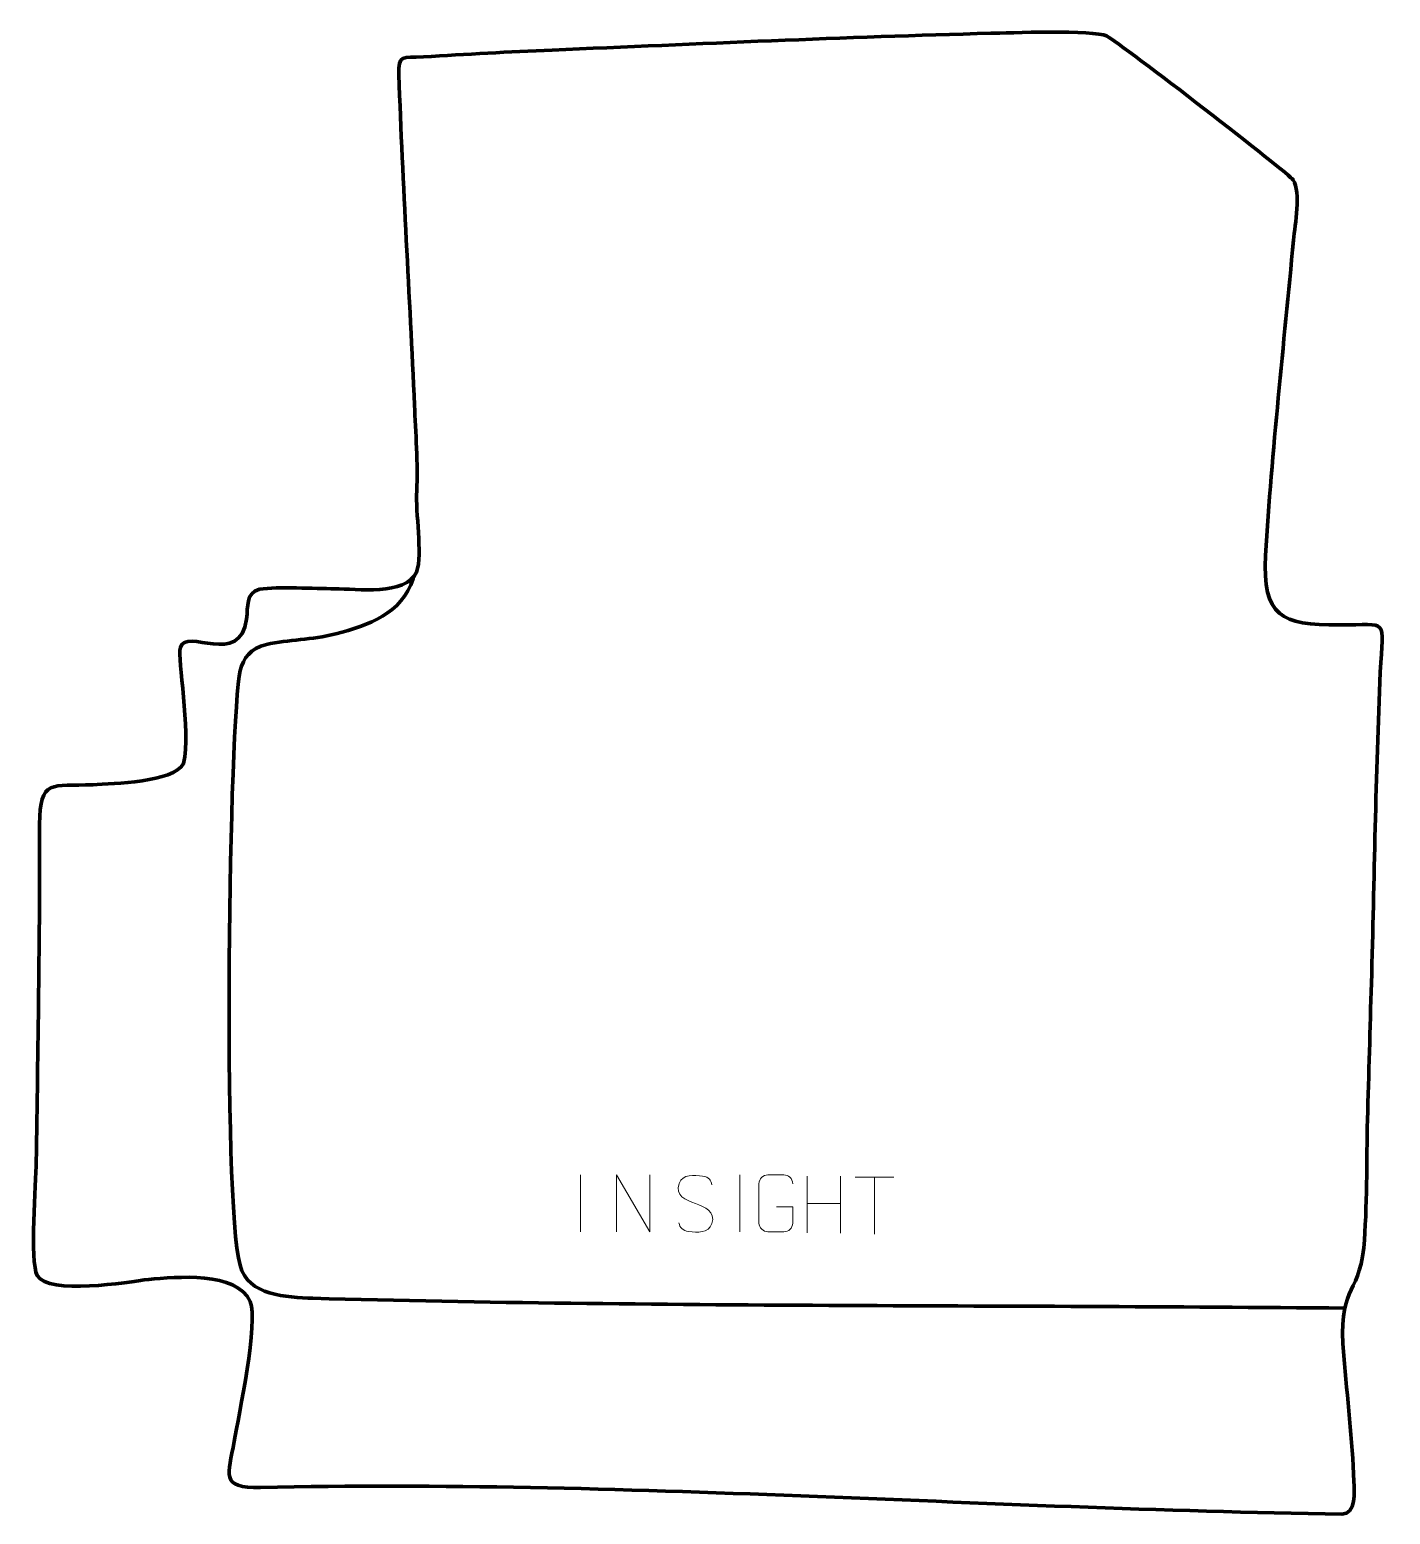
# Model space of a CAD drawing. Header units: millimetres. Extents: x -317 to 281, y -253 to 400.
import ezdxf

# ---------------------------------------------------------------- set-up
doc = ezdxf.new("R2010")
doc.units = ezdxf.units.MM
doc.header["$MEASUREMENT"] = 0
doc.layers.add('layer 2', color=7, linetype='Continuous')
doc.layers.add('layer 3', color=7, linetype='Continuous')

msp = doc.modelspace()

# ---------------------------------------------------------------- linework, layer by layer
at = {"layer": 'layer 2', "color": 142, "lineweight": 158}
msp.add_open_spline([(260.6725, -162.0959), (109.7451, -160.5834), (-41.7274, -161.8076), (-192.4853, -157.7694), (-192.4853, -157.7694), (-204.2421, -157.0888), (-220.8289, -156.8612), (-224.5167, -143.273), (-224.5167, -143.273), (-232.4048, -114.2078), (-229.3137, 97.4721), (-224.4173, 117.975), (-224.4173, 117.975), (-223.1223, 123.3975), (-219.9854, 127.732), (-212.9439, 129.4071), (-212.9439, 129.4071), (-203.1261, 131.7428), (-193.107, 131.3521), (-182.4776, 134.1313), (-182.4776, 134.1313), (-167.7949, 137.9703), (-153.7209, 142.7848), (-148.4796, 158.4251), (-148.4796, 158.4251), (-148.4796, 158.4251), (-148.3027, 159.111), (-148.3027, 159.111)], degree=3, knots=[0, 0, 0, 0, 0.125, 0.125, 0.125, 0.125, 0.25, 0.25, 0.25, 0.25, 0.375, 0.375, 0.375, 0.375, 0.5, 0.5, 0.5, 0.5, 0.625, 0.625, 0.625, 0.625, 0.75, 0.75, 0.75, 0.75, 1, 1, 1, 1], dxfattribs=at)
at = {"layer": 'layer 2', "color": 250, "lineweight": 9}
for points in [[(-74.9743, -103.5672), (-74.9743, -103.5672), (-74.9743, -128.5413), (-74.9743, -128.5413)], [(-4.9743, -103.5672), (-4.9743, -103.5672), (-4.9743, -128.5413), (-4.9743, -128.5413)], [(24.596, -104.1722), (24.596, -104.1722), (24.596, -128.9497), (24.596, -128.9497)], [(39.2393, -104.1722), (39.2393, -104.1722), (39.2393, -129.1257), (39.2393, -129.1257)], [(45.6491, -104.601), (45.6491, -104.601), (62.6363, -104.601), (62.6363, -104.601)], [(54.1429, -129.531), (54.1429, -129.531), (54.1429, -104.5775), (54.1429, -104.5775)], [(24.596, -116.0545), (24.596, -116.0545), (39.2393, -116.0541), (39.2393, -116.0541)]]:
    msp.add_open_spline(points, degree=3, dxfattribs=at)
for points, knots in [([(-59.1991, -128.5273), (-59.1991, -128.5273), (-59.1991, -103.5738), (-59.1991, -103.5738), (-59.1991, -103.5738), (-59.1991, -103.5738), (-44.5443, -128.5273), (-44.5443, -128.5273), (-44.5443, -128.5273), (-44.5443, -128.5273), (-44.5443, -103.5738), (-44.5443, -103.5738)], [0, 0, 0, 0, 0.25, 0.25, 0.25, 0.25, 0.5, 0.5, 0.5, 0.5, 1, 1, 1, 1]), ([(-24.5443, -116.0505), (-28.7926, -114.5801), (-33.7007, -112.7843), (-31.6956, -107.264), (-31.6956, -107.264), (-30.1921, -103.1241), (-24.9785, -103.5126), (-21.3749, -104.1137), (-21.3749, -104.1137), (-18.5143, -104.5909), (-17.6496, -105.8041), (-17.339, -107.8882)], [0, 0, 0, 0, 0.25, 0.25, 0.25, 0.25, 0.5, 0.5, 0.5, 0.5, 1, 1, 1, 1]), ([(11.0619, -117.5449), (11.0619, -117.5449), (18.23, -117.5449), (18.23, -117.5449), (18.23, -117.5449), (18.23, -117.5449), (18.23, -124.713), (18.23, -124.713), (18.23, -124.713), (18.0903, -127.0364), (16.4131, -128.516), (14.2653, -128.5268), (14.2653, -128.5268), (11.9335, -128.5264), (9.6015, -128.5264), (7.27, -128.5268), (7.27, -128.5268), (5.3451, -128.6322), (3.3729, -126.7477), (3.3841, -124.7304), (3.3841, -124.7304), (3.3845, -118.9603), (3.3845, -113.1906), (3.3841, -107.4213), (3.3841, -107.4213), (3.3883, -105.2832), (5.1351, -103.564), (7.2874, -103.5774), (7.2874, -103.5774), (9.6131, -103.5774), (11.9392, -103.5774), (14.2653, -103.5774), (14.2653, -103.5774), (16.212, -103.542), (18.2034, -105.0335), (18.23, -107.4712)], [0, 0, 0, 0, 0.1, 0.1, 0.1, 0.1, 0.2, 0.2, 0.2, 0.2, 0.3, 0.3, 0.3, 0.3, 0.4, 0.4, 0.4, 0.4, 0.5, 0.5, 0.5, 0.5, 0.6, 0.6, 0.6, 0.6, 0.7, 0.7, 0.7, 0.7, 0.8, 0.8, 0.8, 0.8, 1, 1, 1, 1]), ([(-24.5443, -116.0506), (-20.5257, -117.6973), (-15.4962, -119.5856), (-17.3302, -124.9459), (-17.3302, -124.9459), (-18.79, -129.2123), (-23.7008, -128.9556), (-27.4269, -128.4009), (-27.4269, -128.4009), (-30.1769, -127.9911), (-31.3978, -126.7776), (-31.7758, -124.6654)], [0, 0, 0, 0, 0.25, 0.25, 0.25, 0.25, 0.5, 0.5, 0.5, 0.5, 1, 1, 1, 1])]:
    msp.add_open_spline(points, degree=3, knots=knots, dxfattribs=at)
at = {"layer": 'layer 3', "color": 242, "lineweight": 158}
msp.add_open_spline([(105.1528, 397.9472), (112.0964, 398.1097), (150.9075, 399.5296), (156.0486, 396.7797), (156.0486, 396.7797), (162.6119, 393.2688), (236.4349, 336.0696), (237.9456, 333.5907), (237.9456, 333.5907), (241.4777, 327.7954), (238.7853, 314.1808), (238.1259, 307.1271), (238.1259, 307.1271), (233.8196, 261.0863), (228.7115, 214.683), (225.7974, 168.562), (225.7974, 168.562), (224.6463, 141.744), (232.4194, 138.0163), (258.2565, 138.0342), (258.2565, 138.0342), (280.6359, 138.0498), (277.3474, 141.6811), (276.2534, 117.2918), (276.2534, 117.2918), (274.2232, 72.0346), (273.6322, 26.0732), (272.3335, -19.2812), (272.3335, -19.2812), (271.7589, -39.2774), (271.1844, -59.2737), (270.6098, -79.2699), (270.6098, -79.2699), (270.1313, -97.271), (270.5646, -117.8892), (268.956, -135.5418), (268.956, -135.5418), (266.5365, -157.5899), (257.4363, -152.2002), (260.2195, -183.0674), (260.2195, -183.0674), (261.787, -201.141), (263.9219, -220.242), (264.6759, -238.2749), (264.6759, -238.2749), (264.8533, -242.5188), (265.72, -252.6579), (259.3925, -252.5676), (259.3925, -252.5676), (100.9369, -250.3056), (-57.635, -237.3782), (-215.4988, -240.8655), (-215.4988, -240.8655), (-233.6289, -241.266), (-229.6053, -235.2082), (-227.1431, -220.6986), (-227.1431, -220.6986), (-225.0692, -209.3128), (-216.3115, -167.858), (-220.0565, -159.2412), (-220.0565, -159.2412), (-225.9172, -145.7561), (-252.7305, -148.4474), (-264.6272, -149.4619), (-264.6272, -149.4619), (-273.733, -150.5894), (-308.7391, -156.6367), (-313.5889, -147.7391), (-313.5889, -147.7391), (-316.9013, -141.6621), (-314.2211, -106.9208), (-314.031, -97.7957), (-314.031, -97.7957), (-313.315, -48.2614), (-312.418, 0.8863), (-312.5644, 50.451), (-312.5644, 50.451), (-312.3832, 70.6375), (-307.4816, 67.0308), (-289.0761, 67.866), (-289.0761, 67.866), (-280.2437, 68.3171), (-253.8041, 68.8736), (-249.3109, 77.103), (-249.3109, 77.103), (-246.1424, 92.009), (-252.1021, 123.1412), (-250.7469, 128.123), (-250.7469, 128.123), (-248.3012, 137.1136), (-224.3775, 119.2512), (-221.6404, 140.6312), (-221.6404, 140.6312), (-220.9179, 146.2748), (-222.214, 151.8593), (-215.9541, 153.7447), (-215.9541, 153.7447), (-207.7042, 154.9532), (-192.0108, 153.9113), (-182.8173, 153.962), (-182.8173, 153.962), (-173.432, 153.8034), (-151.763, 150.9525), (-146.9647, 161.1821), (-146.9647, 161.1821), (-144.2687, 169.4706), (-147.5537, 187.3745), (-146.9404, 196.9917), (-146.9404, 196.9917), (-146.347, 208.0682), (-147.4317, 223.2654), (-147.9157, 234.5052), (-147.9157, 234.5052), (-150.0152, 282.9185), (-153.1613, 331.2847), (-154.7423, 379.7208), (-154.7423, 379.7208), (-155.0394, 388.8235), (-153.3453, 387.0758), (-144.0067, 387.6172), (-144.0067, 387.6172), (-125.1584, 388.71), (-106.3382, 389.8012), (-87.4732, 390.603), (-87.4732, 390.603), (-23.2718, 393.26), (40.913, 396.3323), (105.1528, 397.9472)], degree=3, knots=[0, 0, 0, 0, 0.03030303, 0.03030303, 0.03030303, 0.03030303, 0.06060606, 0.06060606, 0.06060606, 0.06060606, 0.09090909, 0.09090909, 0.09090909, 0.09090909, 0.12121212, 0.12121212, 0.12121212, 0.12121212, 0.15151515, 0.15151515, 0.15151515, 0.15151515, 0.18181818, 0.18181818, 0.18181818, 0.18181818, 0.21212121, 0.21212121, 0.21212121, 0.21212121, 0.24242424, 0.24242424, 0.24242424, 0.24242424, 0.27272727, 0.27272727, 0.27272727, 0.27272727, 0.3030303, 0.3030303, 0.3030303, 0.3030303, 0.33333333, 0.33333333, 0.33333333, 0.33333333, 0.36363636, 0.36363636, 0.36363636, 0.36363636, 0.39393939, 0.39393939, 0.39393939, 0.39393939, 0.42424242, 0.42424242, 0.42424242, 0.42424242, 0.45454545, 0.45454545, 0.45454545, 0.45454545, 0.48484848, 0.48484848, 0.48484848, 0.48484848, 0.51515152, 0.51515152, 0.51515152, 0.51515152, 0.54545455, 0.54545455, 0.54545455, 0.54545455, 0.57575758, 0.57575758, 0.57575758, 0.57575758, 0.60606061, 0.60606061, 0.60606061, 0.60606061, 0.63636364, 0.63636364, 0.63636364, 0.63636364, 0.66666667, 0.66666667, 0.66666667, 0.66666667, 0.6969697, 0.6969697, 0.6969697, 0.6969697, 0.72727273, 0.72727273, 0.72727273, 0.72727273, 0.75757576, 0.75757576, 0.75757576, 0.75757576, 0.78787879, 0.78787879, 0.78787879, 0.78787879, 0.81818182, 0.81818182, 0.81818182, 0.81818182, 0.84848485, 0.84848485, 0.84848485, 0.84848485, 0.87878788, 0.87878788, 0.87878788, 0.87878788, 0.90909091, 0.90909091, 0.90909091, 0.90909091, 0.93939394, 0.93939394, 0.93939394, 0.93939394, 1, 1, 1, 1], dxfattribs=at)

doc.saveas('drawing.dxf')
